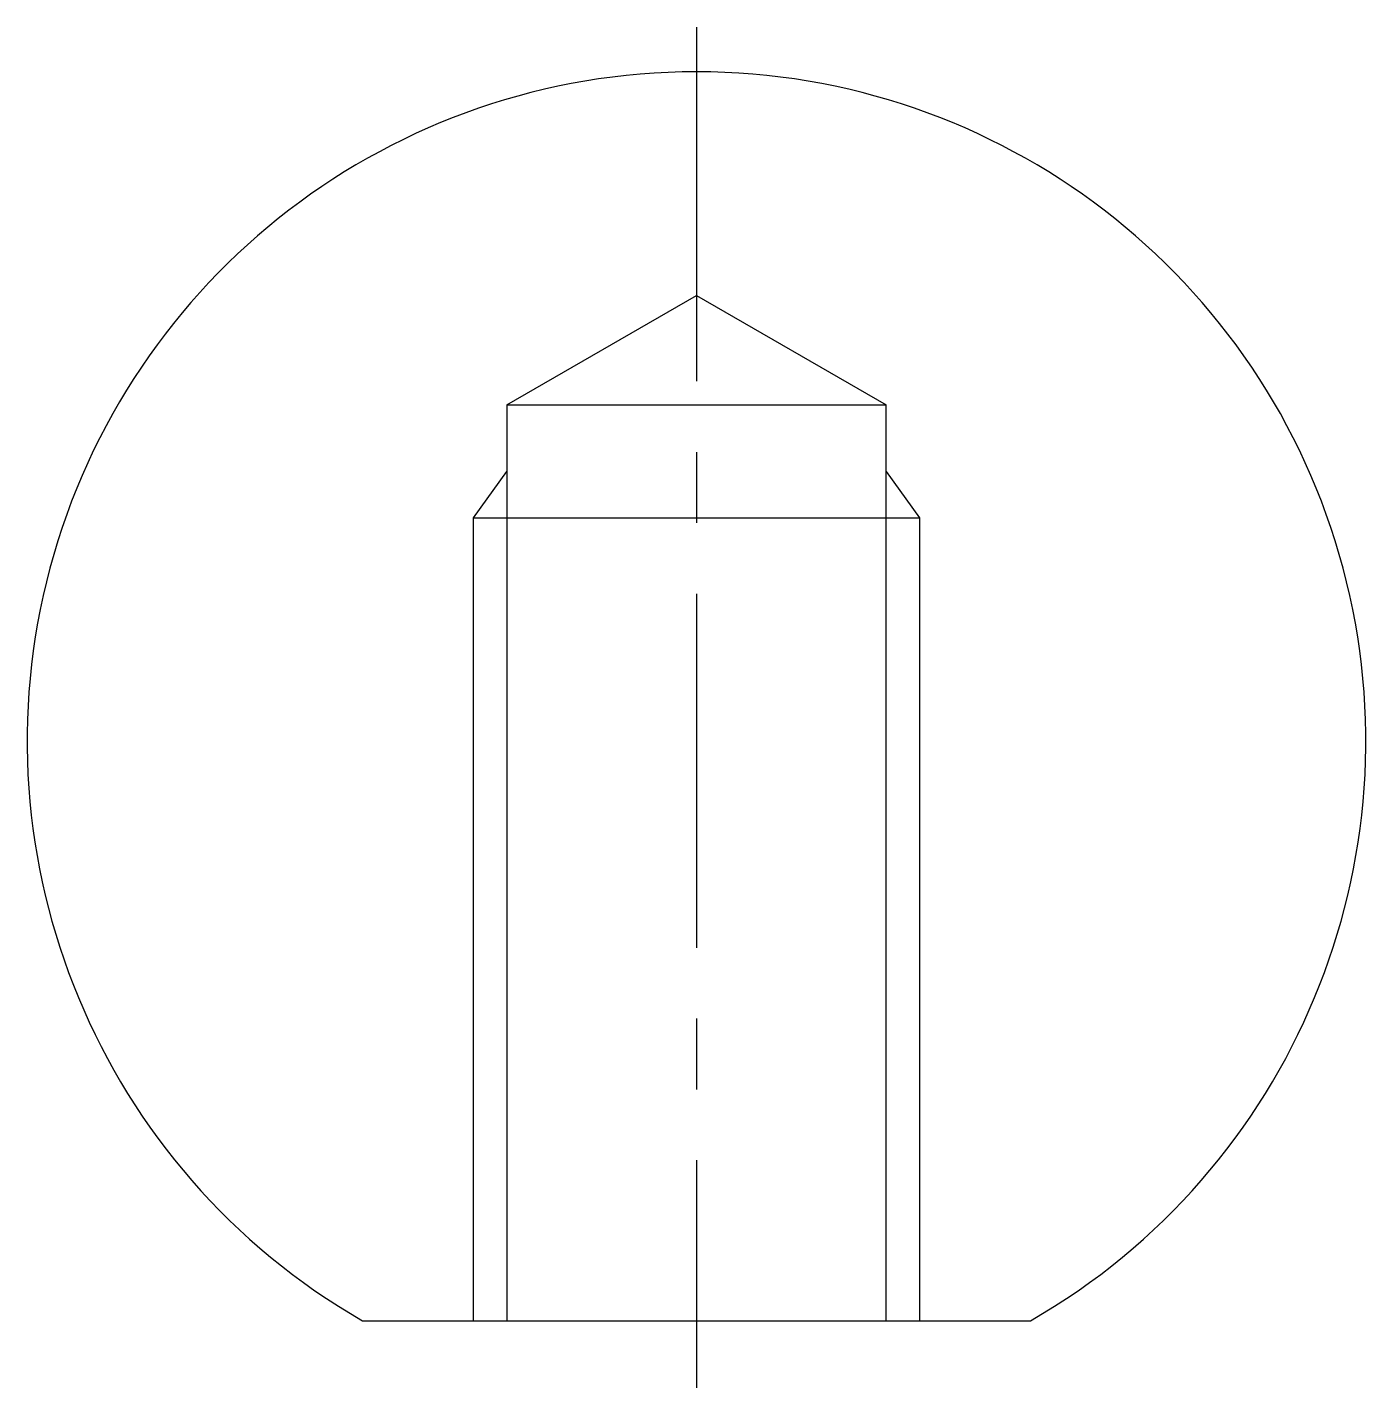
# Model space of a CAD drawing. Extents: x 10 to 161, y 10 to 116.
# Drawn here: x 130.6 to 160.6, y 85.36 to 115.86 of the extents above; entities outside this region: 2.
import ezdxf

# ---------------------------------------------------------------- set-up
doc = ezdxf.new("R2010")
doc.units = 0
doc.header["$LTSCALE"] = 0.25
doc.linetypes.add('CENTER', pattern=[50.8, 31.75, -6.35, 6.35, -6.35])
doc.layers.get('0').update_dxf_attribs({"linetype": 'CONTINUOUS'})
doc.layers.add('CENTER', color=1, linetype='CENTER')

msp = doc.modelspace()

# ---------------------------------------------------------------- linework, layer by layer
at = {"linetype": 'CONTINUOUS'}
for p, q in [((141.35, 107.396), (145.6, 109.849)), ((145.6, 109.849), (149.85, 107.396)), ((141.35, 107.396), (149.85, 107.396)), ((141.35, 107.396), (141.35, 86.865)), ((149.85, 86.865), (149.85, 107.396)), ((140.6, 104.865), (150.6, 104.865)), ((138.117, 86.865), (153.083, 86.865))]:
    msp.add_line(p, q, dxfattribs=at)
for p, q in [((146.662, 109.236), (146.662, 109.236)), ((147.725, 108.623), (147.725, 108.623))]:
    msp.add_line(p, q)
at = {"color": 3, "linetype": 'CONTINUOUS'}
for p, q in [((140.6, 104.865), (141.35, 105.904)), ((149.85, 105.904), (150.6, 104.865)), ((140.6, 86.865), (140.6, 104.865)), ((150.6, 104.865), (150.6, 86.865))]:
    msp.add_line(p, q, dxfattribs=at)
at = {"linetype": 'CONTINUOUS'}
msp.add_arc((145.6, 99.865), 15, 299.9264, 240.0736, dxfattribs=at)
at = {"layer": 'CENTER', "color": 1, "linetype": 'CENTER'}
msp.add_line((145.6, 115.865), (145.6, 85.365), dxfattribs=at)

# ---------------------------------------------------------------- texts
for s, p in [('PBA10-30', (10, 25)), ('PBA1030', (10, 10))]:
    msp.add_text(s, height=4).set_placement(p)

doc.saveas('drawing.dxf')
